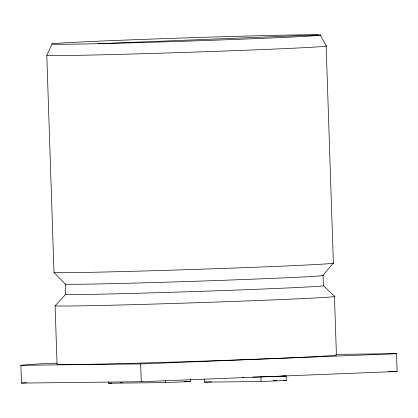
<?xml version="1.0" encoding="UTF-8"?>
<svg xmlns="http://www.w3.org/2000/svg" width="418" height="418" viewBox="0 0 418 418"><rect width="100%" height="100%" fill="white"/><g stroke="black" fill="none" stroke-linecap="round" stroke-linejoin="round"><path stroke-width="0.63" d="M335.832 354.814A140.134 1.714 -1.9 0 1 210.019 360.891A140.134 1.714 -1.9 0 1 57.052 364.386L55.108 305.835L65.689 294.35L65.349 284.099L54 272.489L46.8 55.401L51.947 44.094M336.406 354.872L334.463 296.315L323.36 285.572L323.02 275.321L333.36 262.974L326.155 45.881L320.298 34.955L313.176 34.772A134.612 1.646 -1.9 0 0 92.326 41.455A134.612 1.646 -1.9 0 0 138.358 42.646A134.612 1.646 -1.9 0 0 320.298 34.955M335.978 354.375L396.51 353.685L397.1 371.471L141.253 381.712L21.49 383.081L20.9 365.295L39.59 363.864L57.167 363.158M21.49 383.081L26.647 382.684M98.22 43.686L318.464 34.908M20.9 365.295L140.662 363.932L396.51 353.685M252.707 377.14L286.126 376.038L286.278 380.485L261.078 381.493L204.465 382.141L204.36 378.964M108.612 381.958L108.659 383.228L111.888 383.102M120.285 382.763L122.223 382.684M108.659 383.228L165.272 382.585L190.467 381.577L190.383 379.037M204.465 382.141L211.571 381.853M388.641 371.565L397.1 371.471M281.774 376.09L286.126 376.038M242.383 377.261L243.673 377.245M183.962 381.65L190.467 381.577M273.262 380.631L277.165 380.589M283.676 380.516L286.278 380.485M260.931 377.046L261.078 381.493M165.209 380.678L165.272 382.585M140.662 363.932L141.253 381.712M323.36 285.572A129.256 1.578 -1.9 0 1 203.994 291.221A129.256 1.578 -1.9 0 1 65.689 294.35M323.02 275.321A129.256 1.578 -1.9 0 1 203.655 280.969A129.256 1.578 -1.9 0 1 65.349 284.099M334.463 296.315A140.134 1.714 -1.9 0 1 205.055 302.444A140.134 1.714 -1.9 0 1 55.108 305.835M333.36 262.974A140.134 1.714 -1.9 0 1 203.947 269.098A140.134 1.714 -1.9 0 1 54 272.489M326.155 45.881A140.134 1.714 -1.9 0 1 196.747 52.01A140.134 1.714 -1.9 0 1 46.8 55.401"/></g></svg>
